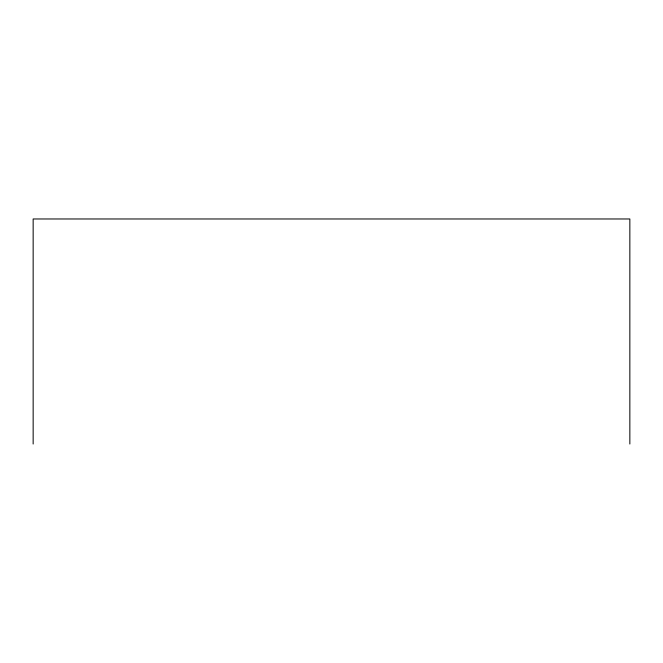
<?xml version="1.0" encoding="UTF-8"?>
<svg xmlns="http://www.w3.org/2000/svg" width="663" height="663" viewBox="0 0 663 663"><rect width="100%" height="100%" fill="white"/><g stroke="black" fill="none" stroke-linecap="round" stroke-linejoin="round"><path stroke-width="0.99" d="M629.85 444.028L629.85 218.972L33.15 218.972L33.15 444.028"/></g></svg>
